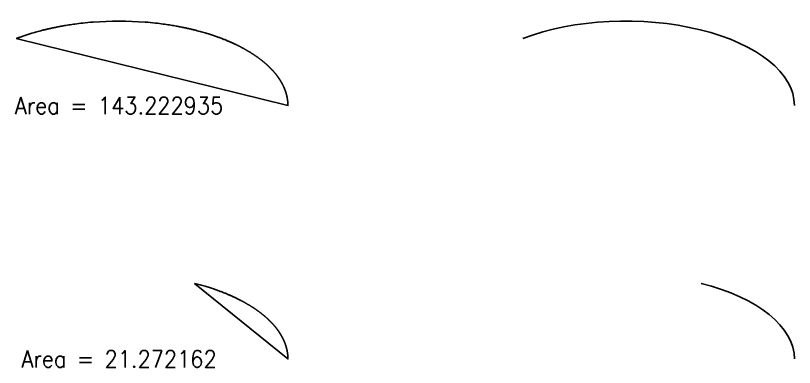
# Model space of a CAD drawing. Header units: millimetres. Extents: x 8 to 230, y -70 to 131.
# Drawn here: x 137.7 to 230, y 29 to 70.7 of the extents above; entities that cross this region are included whole.
import ezdxf

# ---------------------------------------------------------------- set-up
doc = ezdxf.new("R2010")
doc.units = ezdxf.units.MM
doc.layers.get('0').update_dxf_attribs({"lineweight": 25})
doc.layers.add('measurements', color=30, linetype='Continuous', lineweight=0, true_color=0xff7f00)
doc.styles.add('textstyle13', font='')
doc.styles.add('textstyle14', font='')
doc.styles.get('textstyle13').set_extended_font_data('standard')
doc.styles.get('textstyle14').set_extended_font_data('standard')

msp = doc.modelspace()

# ---------------------------------------------------------------- linework, layer by layer
at = {"flags": 128}
for points in [[(137.822, 67.932), (170, 60, 0.0138), (169.992, 60.276, 0.005742), (169.985, 60.391, 0.004414), (169.977, 60.479, 0.00373), (169.969, 60.554, 0.003294), (169.961, 60.621, 0.002985), (169.954, 60.681, 0.002752), (169.946, 60.737, 0.002568), (169.938, 60.789, 0.002418), (169.93, 60.838, 0.002292), (169.922, 60.884, 0.002186), (169.914, 60.929, 0.002094), (169.905, 60.971, 0.002013), (169.897, 61.013, 0.001942), (169.889, 61.052, 0.001878), (169.881, 61.091, 0.001821), (169.872, 61.128, 0.00177), (169.864, 61.165, 0.001723), (169.855, 61.201, 0.00168), (169.847, 61.235, 0.00164), (169.838, 61.269, 0.001604), (169.83, 61.303, 0.00157), (169.821, 61.335, 0.001539), (169.812, 61.367, 0.00151), (169.803, 61.399, 0.001483), (169.794, 61.43, 0.001457), (169.785, 61.461, 0.001433), (169.776, 61.491, 0.001411), (169.767, 61.521, 0.001389), (169.758, 61.55, 0.001369), (169.749, 61.579, 0.00135), (169.74, 61.608, 0.001332), (169.731, 61.636, 0.001315), (169.721, 61.664, 0.001299), (169.712, 61.692, 0.001284), (169.702, 61.719, 0.001269), (169.693, 61.746, 0.001255), (169.683, 61.773, 0.001242), (169.673, 61.8, 0.001229), (169.664, 61.826, 0.001216), (169.654, 61.853, 0.001205), (169.644, 61.879, 0.001194), (169.634, 61.905, 0.001183), (169.624, 61.93, 0.001173), (169.614, 61.956, 0.001163), (169.603, 61.981, 0.001153), (169.593, 62.007, 0.001144), (169.583, 62.032, 0.001135), (169.572, 62.057, 0.001127), (169.562, 62.081, 0.001119), (169.551, 62.106, 0.001111), (169.541, 62.131, 0.001103), (169.53, 62.155, 0.001096), (169.519, 62.18, 0.001089), (169.508, 62.204, 0.001082), (169.497, 62.228, 0.001076), (169.486, 62.252, 0.001069), (169.475, 62.276, 0.001063), (169.464, 62.3, 0.001057), (169.452, 62.324, 0.001052), (169.441, 62.348, 0.001046), (169.43, 62.371, 0.001041), (169.418, 62.395, 0.001036), (169.406, 62.418, 0.001031), (169.395, 62.442, 0.001026), (169.383, 62.465, 0.001022), (169.371, 62.489, 0.001017), (169.359, 62.512, 0.001013), (169.346, 62.535, 0.001009), (169.334, 62.559, 0.001005), (169.322, 62.582, 0.001001), (169.309, 62.605, 0.000997), (169.297, 62.628, 0.000994), (169.284, 62.651, 0.00099), (169.271, 62.674, 0.000987), (169.259, 62.698, 0.000984), (169.246, 62.721, 0.000981), (169.233, 62.744, 0.000978), (169.219, 62.767, 0.000975), (169.206, 62.79, 0.000972), (169.193, 62.813, 0.000969), (169.179, 62.836, 0.000967), (169.165, 62.859, 0.000964), (169.152, 62.882, 0.000962), (169.138, 62.905, 0.00096), (169.124, 62.928, 0.000957), (169.11, 62.951, 0.000955), (169.095, 62.974, 0.000953), (169.081, 62.997, 0.000951), (169.066, 63.02, 0.000949), (169.052, 63.043, 0.000948), (169.037, 63.066, 0.000946), (169.022, 63.089, 0.000944), (169.007, 63.112, 0.000943), (168.992, 63.135, 0.000942), (168.977, 63.158, 0.00094), (168.961, 63.181, 0.000939), (168.945, 63.204, 0.000938), (168.93, 63.228, 0.000937), (168.914, 63.251, 0.000935), (168.898, 63.274, 0.000934), (168.881, 63.297, 0.000934), (168.865, 63.321, 0.000933), (168.849, 63.344, 0.000932), (168.832, 63.368, 0.000931), (168.815, 63.391, 0.000931), (168.798, 63.414, 0.00093), (168.781, 63.438, 0.00093), (168.763, 63.462, 0.000929), (168.746, 63.485, 0.000929), (168.728, 63.509, 0.000928), (168.71, 63.533, 0.000928), (168.692, 63.557, 0.000928), (168.674, 63.581, 0.000928), (168.656, 63.605, 0.000928), (168.637, 63.629, 0.000928), (168.618, 63.653, 0.000928), (168.599, 63.677, 0.000928), (168.58, 63.701, 0.000928), (168.56, 63.725, 0.000929), (168.541, 63.75, 0.000929), (168.521, 63.774, 0.000929), (168.501, 63.799, 0.00093), (168.481, 63.823, 0.00093), (168.46, 63.848, 0.000931), (168.439, 63.873, 0.000932), (168.418, 63.898, 0.000932), (168.397, 63.923, 0.000933), (168.376, 63.948, 0.000934), (168.354, 63.973, 0.000935), (168.332, 63.998, 0.000936), (168.31, 64.023, 0.000937), (168.287, 64.049, 0.000938), (168.265, 64.074, 0.000939), (168.242, 64.1, 0.00094), (168.218, 64.126, 0.000942), (168.195, 64.152, 0.000943), (168.171, 64.178, 0.000945), (168.147, 64.204, 0.000946), (168.123, 64.23, 0.000948), (168.098, 64.256, 0.000949), (168.073, 64.283, 0.000951), (168.048, 64.309, 0.000953), (168.022, 64.336, 0.000955), (167.996, 64.363, 0.000957), (167.97, 64.39, 0.000959), (167.943, 64.417, 0.000961), (167.916, 64.444, 0.000963), (167.889, 64.472, 0.000965), (167.861, 64.499, 0.000968), (167.833, 64.527, 0.00097), (167.805, 64.555, 0.000972), (167.776, 64.583, 0.000975), (167.747, 64.611, 0.000978), (167.717, 64.64, 0.00098), (167.687, 64.668, 0.000983), (167.657, 64.697, 0.000986), (167.626, 64.726, 0.000989), (167.595, 64.755, 0.000992), (167.563, 64.784, 0.000995), (167.531, 64.813, 0.000999), (167.498, 64.843, 0.001002), (167.465, 64.873, 0.001005), (167.431, 64.903, 0.001009), (167.397, 64.933, 0.001013), (167.362, 64.963, 0.001017), (167.327, 64.994, 0.00102), (167.292, 65.025, 0.001024), (167.255, 65.056, 0.001029), (167.219, 65.087, 0.001033), (167.181, 65.119, 0.001037), (167.143, 65.151, 0.001042), (167.105, 65.183, 0.001046), (167.065, 65.215, 0.001051), (167.025, 65.247, 0.001056), (166.985, 65.28, 0.001061), (166.944, 65.313, 0.001066), (166.902, 65.346, 0.001071), (166.859, 65.38, 0.001077), (166.816, 65.414, 0.001082), (166.772, 65.448, 0.001088), (166.727, 65.482, 0.001094), (166.681, 65.517, 0.0011), (166.635, 65.552, 0.001106), (166.587, 65.587, 0.001113), (166.539, 65.623, 0.001119), (166.49, 65.659, 0.001126), (166.44, 65.695, 0.001133), (166.389, 65.732, 0.00114), (166.337, 65.769, 0.001148), (166.284, 65.806, 0.001155), (166.23, 65.844, 0.001163), (166.175, 65.882, 0.001171), (166.118, 65.92, 0.001179), (166.061, 65.959, 0.001188), (166.002, 65.998, 0.001197), (165.943, 66.038, 0.001206), (165.882, 66.078, 0.001215), (165.819, 66.119, 0.001225), (165.755, 66.16, 0.001235), (165.69, 66.201, 0.001245), (165.624, 66.243, 0.001256), (165.555, 66.285, 0.001267), (165.486, 66.328, 0.001279), (165.414, 66.372, 0.00129), (165.341, 66.416, 0.001303), (165.266, 66.46, 0.001315), (165.19, 66.505, 0.001328), (165.111, 66.551, 0.001342), (165.031, 66.597, 0.001356), (164.948, 66.644, 0.001371), (164.863, 66.691, 0.001386), (164.776, 66.739, 0.001401), (164.687, 66.788, 0.001418), (164.595, 66.837, 0.001435), (164.501, 66.887, 0.001452), (164.403, 66.938, 0.001471), (164.304, 66.989, 0.00149), (164.201, 67.042, 0.00151), (164.095, 67.095, 0.001531), (163.985, 67.149, 0.001553), (163.873, 67.203, 0.001576), (163.757, 67.259, 0.0016), (163.636, 67.315, 0.001625), (163.512, 67.373, 0.001652), (163.384, 67.431, 0.00168), (163.251, 67.49, 0.001709), (163.114, 67.55, 0.00174), (162.971, 67.612, 0.001773), (162.823, 67.674, 0.001808), (162.669, 67.738, 0.001845), (162.509, 67.803, 0.001884), (162.343, 67.869, 0.001926), (162.169, 67.936, 0.00197), (161.988, 68.004, 0.002018), (161.799, 68.074, 0.002069), (161.601, 68.146, 0.002125), (161.394, 68.219, 0.002185), (161.176, 68.293, 0.00225), (160.947, 68.369, 0.002321), (160.706, 68.447, 0.002399), (160.451, 68.526, 0.002486), (160.18, 68.608, 0.002581), (159.894, 68.691, 0.002688), (159.588, 68.776, 0.002809), (159.261, 68.863, 0.002947), (158.909, 68.953, 0.003106), (158.53, 69.045, 0.003292), (158.118, 69.139, 0.003515), (157.666, 69.236, 0.003787), (157.167, 69.336, 0.004131), (156.608, 69.438, 0.004584), (155.971, 69.544, 0.00522), (155.226, 69.653, 0.006213), (154.313, 69.765, 0.008125), (153.083, 69.88, 0.038771), (146.917, 69.88, 0.008125), (145.687, 69.765, 0.006213), (144.774, 69.653, 0.00522), (144.029, 69.544, 0.004584), (143.392, 69.438, 0.004131), (142.833, 69.336, 0.003787), (142.334, 69.236, 0.003515), (141.882, 69.139, 0.003292), (141.47, 69.045, 0.003106), (141.091, 68.953, 0.002947), (140.739, 68.863, 0.002809), (140.412, 68.776, 0.002688), (140.106, 68.691, 0.002581), (139.82, 68.608, 0.002486), (139.549, 68.526, 0.002399), (139.294, 68.447, 0.002321), (139.053, 68.369, 0.00225), (138.824, 68.293, 0.002185), (138.606, 68.219, 0.002125), (138.399, 68.146, 0.002069), (138.201, 68.074, 0.002018), (138.012, 68.004, 0.00197), (137.831, 67.936, 0.000098)], [(158.944, 38.944), (170, 30, 0.0138), (169.992, 30.276, 0.005742), (169.985, 30.391, 0.004414), (169.977, 30.479, 0.00373), (169.969, 30.554, 0.003294), (169.961, 30.621, 0.002985), (169.954, 30.681, 0.002752), (169.946, 30.737, 0.002568), (169.938, 30.789, 0.002418), (169.93, 30.838, 0.002292), (169.922, 30.884, 0.002186), (169.914, 30.929, 0.002094), (169.905, 30.971, 0.002013), (169.897, 31.013, 0.001942), (169.889, 31.052, 0.001878), (169.881, 31.091, 0.001821), (169.872, 31.128, 0.00177), (169.864, 31.165, 0.001723), (169.855, 31.201, 0.00168), (169.847, 31.235, 0.00164), (169.838, 31.269, 0.001604), (169.83, 31.303, 0.00157), (169.821, 31.335, 0.001539), (169.812, 31.367, 0.00151), (169.803, 31.399, 0.001483), (169.794, 31.43, 0.001457), (169.785, 31.461, 0.001433), (169.776, 31.491, 0.001411), (169.767, 31.521, 0.001389), (169.758, 31.55, 0.001369), (169.749, 31.579, 0.00135), (169.74, 31.608, 0.001332), (169.731, 31.636, 0.001315), (169.721, 31.664, 0.001299), (169.712, 31.692, 0.001284), (169.702, 31.719, 0.001269), (169.693, 31.746, 0.001255), (169.683, 31.773, 0.001242), (169.673, 31.8, 0.001229), (169.664, 31.826, 0.001216), (169.654, 31.853, 0.001205), (169.644, 31.879, 0.001194), (169.634, 31.905, 0.001183), (169.624, 31.93, 0.001173), (169.614, 31.956, 0.001163), (169.603, 31.981, 0.001153), (169.593, 32.007, 0.001144), (169.583, 32.032, 0.001135), (169.572, 32.057, 0.001127), (169.562, 32.081, 0.001119), (169.551, 32.106, 0.001111), (169.541, 32.131, 0.001103), (169.53, 32.155, 0.001096), (169.519, 32.18, 0.001089), (169.508, 32.204, 0.001082), (169.497, 32.228, 0.001076), (169.486, 32.252, 0.001069), (169.475, 32.276, 0.001063), (169.464, 32.3, 0.001057), (169.452, 32.324, 0.001052), (169.441, 32.348, 0.001046), (169.43, 32.371, 0.001041), (169.418, 32.395, 0.001036), (169.406, 32.418, 0.001031), (169.395, 32.442, 0.001026), (169.383, 32.465, 0.001022), (169.371, 32.489, 0.001017), (169.359, 32.512, 0.001013), (169.346, 32.535, 0.001009), (169.334, 32.559, 0.001005), (169.322, 32.582, 0.001001), (169.309, 32.605, 0.000997), (169.297, 32.628, 0.000994), (169.284, 32.651, 0.00099), (169.271, 32.674, 0.000987), (169.259, 32.698, 0.000984), (169.246, 32.721, 0.000981), (169.233, 32.744, 0.000978), (169.219, 32.767, 0.000975), (169.206, 32.79, 0.000972), (169.193, 32.813, 0.000969), (169.179, 32.836, 0.000967), (169.165, 32.859, 0.000964), (169.152, 32.882, 0.000962), (169.138, 32.905, 0.00096), (169.124, 32.928, 0.000957), (169.11, 32.951, 0.000955), (169.095, 32.974, 0.000953), (169.081, 32.997, 0.000951), (169.066, 33.02, 0.000949), (169.052, 33.043, 0.000948), (169.037, 33.066, 0.000946), (169.022, 33.089, 0.000944), (169.007, 33.112, 0.000943), (168.992, 33.135, 0.000942), (168.977, 33.158, 0.00094), (168.961, 33.181, 0.000939), (168.945, 33.204, 0.000938), (168.93, 33.228, 0.000937), (168.914, 33.251, 0.000935), (168.898, 33.274, 0.000934), (168.881, 33.297, 0.000934), (168.865, 33.321, 0.000933), (168.849, 33.344, 0.000932), (168.832, 33.368, 0.000931), (168.815, 33.391, 0.000931), (168.798, 33.414, 0.00093), (168.781, 33.438, 0.00093), (168.763, 33.462, 0.000929), (168.746, 33.485, 0.000929), (168.728, 33.509, 0.000928), (168.71, 33.533, 0.000928), (168.692, 33.557, 0.000928), (168.674, 33.581, 0.000928), (168.656, 33.605, 0.000928), (168.637, 33.629, 0.000928), (168.618, 33.653, 0.000928), (168.599, 33.677, 0.000928), (168.58, 33.701, 0.000928), (168.56, 33.725, 0.000929), (168.541, 33.75, 0.000929), (168.521, 33.774, 0.000929), (168.501, 33.799, 0.00093), (168.481, 33.823, 0.00093), (168.46, 33.848, 0.000931), (168.439, 33.873, 0.000932), (168.418, 33.898, 0.000932), (168.397, 33.923, 0.000933), (168.376, 33.948, 0.000934), (168.354, 33.973, 0.000935), (168.332, 33.998, 0.000936), (168.31, 34.023, 0.000937), (168.287, 34.049, 0.000938), (168.265, 34.074, 0.000939), (168.242, 34.1, 0.00094), (168.218, 34.126, 0.000942), (168.195, 34.152, 0.000943), (168.171, 34.178, 0.000945), (168.147, 34.204, 0.000946), (168.123, 34.23, 0.000948), (168.098, 34.256, 0.000949), (168.073, 34.283, 0.000951), (168.048, 34.309, 0.000953), (168.022, 34.336, 0.000955), (167.996, 34.363, 0.000957), (167.97, 34.39, 0.000959), (167.943, 34.417, 0.000961), (167.916, 34.444, 0.000963), (167.889, 34.472, 0.000965), (167.861, 34.499, 0.000968), (167.833, 34.527, 0.00097), (167.805, 34.555, 0.000972), (167.776, 34.583, 0.000975), (167.747, 34.611, 0.000978), (167.717, 34.64, 0.00098), (167.687, 34.668, 0.000983), (167.657, 34.697, 0.000986), (167.626, 34.726, 0.000989), (167.595, 34.755, 0.000992), (167.563, 34.784, 0.000995), (167.531, 34.813, 0.000999), (167.498, 34.843, 0.001002), (167.465, 34.873, 0.001005), (167.431, 34.903, 0.001009), (167.397, 34.933, 0.001013), (167.362, 34.963, 0.001017), (167.327, 34.994, 0.00102), (167.292, 35.025, 0.001024), (167.255, 35.056, 0.001029), (167.219, 35.087, 0.001033), (167.181, 35.119, 0.001037), (167.143, 35.151, 0.001042), (167.105, 35.183, 0.001046), (167.065, 35.215, 0.001051), (167.025, 35.247, 0.001056), (166.985, 35.28, 0.001061), (166.944, 35.313, 0.001066), (166.902, 35.346, 0.001071), (166.859, 35.38, 0.001077), (166.816, 35.414, 0.001082), (166.772, 35.448, 0.001088), (166.727, 35.482, 0.001094), (166.681, 35.517, 0.0011), (166.635, 35.552, 0.001106), (166.587, 35.587, 0.001113), (166.539, 35.623, 0.001119), (166.49, 35.659, 0.001126), (166.44, 35.695, 0.001133), (166.389, 35.732, 0.00114), (166.337, 35.769, 0.001148), (166.284, 35.806, 0.001155), (166.23, 35.844, 0.001163), (166.175, 35.882, 0.001171), (166.118, 35.92, 0.001179), (166.061, 35.959, 0.001188), (166.002, 35.998, 0.001197), (165.943, 36.038, 0.001206), (165.882, 36.078, 0.001215), (165.819, 36.119, 0.001225), (165.755, 36.16, 0.001235), (165.69, 36.201, 0.001245), (165.624, 36.243, 0.001256), (165.555, 36.285, 0.001267), (165.486, 36.328, 0.001279), (165.414, 36.372, 0.00129), (165.341, 36.416, 0.001303), (165.266, 36.46, 0.001315), (165.19, 36.505, 0.001328), (165.111, 36.551, 0.001342), (165.031, 36.597, 0.001356), (164.948, 36.644, 0.001371), (164.863, 36.691, 0.001386), (164.776, 36.739, 0.001401), (164.687, 36.788, 0.001418), (164.595, 36.837, 0.001435), (164.501, 36.887, 0.001452), (164.403, 36.938, 0.001471), (164.304, 36.989, 0.00149), (164.201, 37.042, 0.00151), (164.095, 37.095, 0.001531), (163.985, 37.149, 0.001553), (163.873, 37.203, 0.001576), (163.757, 37.259, 0.0016), (163.636, 37.315, 0.001625), (163.512, 37.373, 0.001652), (163.384, 37.431, 0.00168), (163.251, 37.49, 0.001709), (163.114, 37.55, 0.00174), (162.971, 37.612, 0.001773), (162.823, 37.674, 0.001808), (162.669, 37.738, 0.001845), (162.509, 37.803, 0.001884), (162.343, 37.869, 0.001926), (162.169, 37.936, 0.00197), (161.988, 38.004, 0.002018), (161.799, 38.074, 0.002069), (161.601, 38.146, 0.002125), (161.394, 38.219, 0.002185), (161.176, 38.293, 0.00225), (160.947, 38.369, 0.002321), (160.706, 38.447, 0.002399), (160.451, 38.526, 0.002486), (160.18, 38.608, 0.002581), (159.894, 38.691, 0.002688), (159.588, 38.776, 0.002809), (159.261, 38.863, 0.002655)]]:
    msp.add_lwpolyline(points, format="xyb", close=True, dxfattribs=at)
for centre, end_param in [((210, 60), 2.225475), ((210, 30), 1.107149)]:
    msp.add_ellipse(centre, major_axis=(20, 0), ratio=0.5, start_param=0, end_param=end_param)

# ---------------------------------------------------------------- texts
at = {"layer": 'measurements', "char_height": 2, "attachment_point": 5}
for s, insert, style in [('Area = 143.222935', (150, 60), 'textstyle13'), ('Area = 21.272162', (150, 30), 'textstyle14')]:
    msp.add_mtext(s, dxfattribs=dict(at, insert=insert, style=style))

doc.saveas('drawing.dxf')
